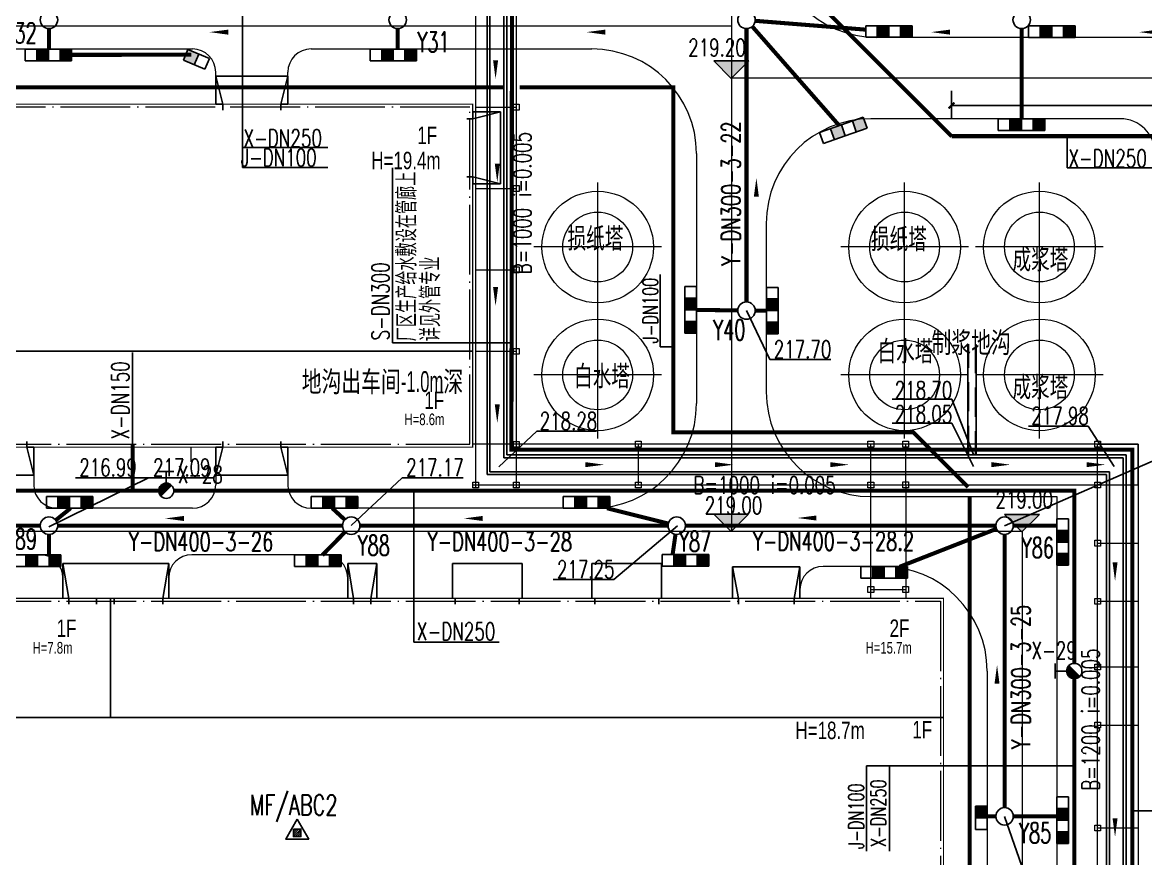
# Model space of a CAD drawing. Header units: metres. Extents: x 497246 to 997717, y 2998582 to 5998198.
# Drawn here: x 497683.5 to 497780.1, y 2999138.2 to 2999210.1 of the extents above; entities that cross this region are included whole.
import ezdxf
from ezdxf.enums import TextEntityAlignment as Align

# ---------------------------------------------------------------- set-up
doc = ezdxf.new("R2010")
doc.units = ezdxf.units.M
doc.header["$LTSCALE"] = 1000
for name, pattern in [('DASHED2', [0.375, 0.25, -0.125]), ('DOTE', [2.42, 2, -0.2, 0.02, -0.2]), ('HIDDEN', [0.375, 0.25, -0.125])]:
    doc.linetypes.add(name, pattern=pattern)
doc.layers.get('0').update_dxf_attribs({"linetype": 'CONTINUOUS'})
doc.layers.get('Defpoints').update_dxf_attribs({"linetype": 'CONTINUOUS'})
for name, color, linetype in [('DIM_ELEV', 3, 'CONTINUOUS'), ('EQUIP_消火栓', 7, 'CONTINUOUS'), ('EQUIP_灭火器', 7, 'CONTINUOUS'), ('eqzj1', 40, 'CONTINUOUS'), ('PIPE-消防', 1, 'CONTINUOUS'), ('PIPE-给水', 3, 'CONTINUOUS'), ('PIPE-雨水', 4, 'CONTINUOUS'), ('PUB_TEXT', 7, 'CONTINUOUS'), ('STAIR', 2, 'CONTINUOUS'), ('TEXT_灭火器', 7, 'CONTINUOUS'), ('TEXT_雨水', 7, 'CONTINUOUS'), ('TWT_DIM', 3, 'CONTINUOUS'), ('TWT_雨水口', 4, 'CONTINUOUS'), ('WELL_雨水', 4, 'CONTINUOUS'), ('建筑', 7, 'CONTINUOUS'), ('建筑门坡散水', 9, 'CONTINUOUS'), ('文字', 255, 'CONTINUOUS'), ('污水沟', 30, 'CONTINUOUS'), ('雨水标注', 100, 'CONTINUOUS')]:
    doc.layers.add(name, color=color, linetype=linetype)
doc.layers.add('建筑轴线', color=1, linetype='DOTE', lineweight=15, plot=False)
for name, color, linetype, lineweight in [('桁架-管廊', 6, 'CONTINUOUS', 0), ('细线', 7, 'CONTINUOUS', 18), ('设备', 253, 'CONTINUOUS', 15), ('道路', 4, 'CONTINUOUS', 15), ('道路中线', 1, 'DOTE', 13)]:
    doc.layers.add(name, color=color, linetype=linetype, lineweight=lineweight)
doc.styles.add('_HZTXT', font='txt.shx', dxfattribs={"width": 0.8, "bigfont": 'HZTXT.shx'})
doc.styles.add('_TCH_DIM', font='SIMPLEX', dxfattribs={"bigfont": 'GBCBIG'})
doc.styles.add('_TCH_DIM_T3', font='SIMPLEX', dxfattribs={"width": 0.705882, "bigfont": 'GBCBIG'})
doc.styles.add('_TWT_WELL', font='SIMPLEX', dxfattribs={"width": 0.8, "height": 3.5, "bigfont": 'HZTXT'})
doc.styles.add('CLWD', font='ARIALN.TTF')
doc.styles.add('HZTXT', font='txt', dxfattribs={"width": 0.7, "bigfont": 'HZTXT'})
doc.styles.add('TG_LINETYPE', font='SIMPLEX', dxfattribs={"width": 0.8, "height": 3, "bigfont": 'HZTXT'})
doc.styles.add('亨利项目总图布置_2022_8_8_t3--03$0$亨利项目总图布置_2022_8_8_t3--02$0$CEC', font='ARIALN.TTF')
doc.linetypes.add('TG_J', pattern='A,2,-0.3,["J",TG_LINETYPE,S=0.1,R=0,X=-0.23,Y=-0.15],0', length=2.3)
doc.linetypes.add('TG_QS', pattern='A,3,-0.6,["QS",TG_LINETYPE,S=0.1,R=0,X=-0.52,Y=-0.15],0', length=3.6)
doc.linetypes.add('TG_S', pattern='A,2,-0.6,["S",TG_LINETYPE,S=0.1,R=0,X=-0.52,Y=-0.15],0', length=2.6)
doc.linetypes.add('TG_X', pattern='A,3,-0.3,["X",TG_LINETYPE,S=0.1,R=0,X=-0.23,Y=-0.15],0', length=3.3)
doc.linetypes.add('TG_Y', pattern='A,2,-0.3,["Y",TG_LINETYPE,S=0.1,R=0,X=-0.23,Y=-0.15],0', length=2.3)
doc.dimstyles.new('_TWT_ARCH&&1', dxfattribs={"dimtxt": 1.4875, "dimasz": 0.5, "dimexe": 1.25, "dimexo": 1.5, "dimgap": 0.63125, "dimtad": 1, "dimdec": 1, "dimzin": 0, "dimdsep": 46, "dimtxsty": '_TCH_DIM_T3', "dimblk": 'ARCHTICK', "dimcen": 0.09, "dimclrt": 7, "dimazin": 2, "dimtfac": 1, "dimtdec": 1, "dimtix": 1, "dimtmove": 2, "dimatfit": 3, "dimfxl": 1, "dimtolj": 1, "dimtzin": 0, "dimarcsym": 0})

# ---------------------------------------------------------------- blocks, each defined once
blk = doc.blocks.new('A$C8b354ef7')
at = {"layer": '设备', "color": 1, "linetype": 'DOTE'}
for p, q in [((5.487, 0), (5.487, 11.015)), ((0, 5.508), (10.975, 5.508))]:
    blk.add_line(p, q, dxfattribs=at)
at = {"layer": '设备'}
blk.add_circle((5.487, 5.475), 4.8, dxfattribs=at)
at = {"layer": '设备', "linetype": 'HIDDEN'}
blk.add_circle((5.487, 5.475), 3, dxfattribs=at)
blk = doc.blocks.new('_ArchTick')
at = {"color": 0, "linetype": 'ByBlock', "const_width": 0.4}
blk.add_lwpolyline([(-0.5, -0.5), (0.5, 0.5)], dxfattribs=at)
blk = doc.blocks.new('*D479')
at = {"layer": 'Defpoints', "color": 0, "transparency": 16777216}
for p in [(497830.992, 2999202.977), (497763.375, 2999200.333), (497830.992, 2999200.333)]:
    blk.add_point(p, dxfattribs=at)
at = {"layer": 'TWT_DIM', "color": 0, "lineweight": -2, "transparency": 16777216}
for p, q in [((497763.375, 2999201.833), (497763.375, 2999204.227)), ((497830.992, 2999201.833), (497830.992, 2999204.227)), ((497763.375, 2999202.977), (497830.992, 2999202.977))]:
    blk.add_line(p, q, dxfattribs=at)
at = {"layer": 'TWT_DIM', "color": 0, "lineweight": -2, "transparency": 16777216, "xscale": 0.5, "yscale": 0.5, "zscale": 0.5, "rotation": 180}
blk.add_blockref('_ArchTick', (497763.375, 2999202.977), dxfattribs=at)
at = {"layer": 'TWT_DIM', "color": 0, "lineweight": -2, "transparency": 16777216, "xscale": 0.5, "yscale": 0.5, "zscale": 0.5}
blk.add_blockref('_ArchTick', (497830.992, 2999202.977), dxfattribs=at)
at = {"layer": 'TWT_DIM', "color": 7, "transparency": 16777216, "insert": (497797.184, 2999204.352), "char_height": 1.4875, "attachment_point": 5, "style": '_TCH_DIM_T3'}
blk.add_mtext('\\A1;67.6', dxfattribs=at)
blk = doc.blocks.new('$TwtSys$00000187')
blk.add_circle((0, 0), 0.5)
blk = doc.blocks.new('$TwtSys$00000425')
for p, q in [((-1000, -250), (-1000, 250)), ((-1000, 250), (0, 250)), ((-500, -250), (-500, 250)), ((0, 250), (1000, 250)), ((0, 250), (0, -250)), ((0, -250), (0, 250)), ((500, -250), (500, 250)), ((1000, 250), (1000, -250)), ((0, -250), (-1000, -250)), ((1000, -250), (0, -250))]:
    blk.add_line(p, q)
for points in [[(-500, 250), (0, 250), (-500, -250), (0, -250)], [(500, 250), (1000, 250), (500, -250), (1000, -250)]]:
    blk.add_solid(points)
blk = doc.blocks.new('$TwtSys$00000424')
for p, q in [((-500, 250), (500, 250)), ((-500, -250), (-500, 250)), ((0, -250), (0, 250)), ((500, 250), (500, -250)), ((500, -250), (-500, -250))]:
    blk.add_line(p, q)
blk.add_solid([(0, 250), (500, 250), (0, -250), (500, -250)])
blk = doc.blocks.new('$TwtSys$00000385')
for p, q in [((0, 331), (-130, 331)), ((0, 331), (0, 131)), ((0, 331), (130, 331)), ((92, 92), (-92, -92))]:
    blk.add_line(p, q)
for start, end in [(135, 315), (315, 135)]:
    blk.add_arc((0, 0), 131, start, end)
at = {"color": 0}
for points in [[(-34, 127), (-127, 34), (34, 127), (-127, -34)], [(-93, 93), (-93, 93), (-34, 127), (-127, 34)], [(34, 127), (-127, -34), (93, 93), (-93, -93)]]:
    blk.add_solid(points, dxfattribs=at)
blk = doc.blocks.new('$TWTSYS$00000546')
h = blk.add_hatch()
h.set_pattern_fill('ANSI31', color=256, scale=200, style=0)
h.set_pattern_definition([(45, (-38543.802, -6670.83), (-17.67767, 17.67767), [])])
h.paths.add_polyline_path([(-65, 174), (65, 174), (65, 44), (-65, 44)])
for points in [[(0, 344), (-198, 0), (198, 0)], [(-65, 174), (65, 174), (65, 44), (-65, 44)]]:
    blk.add_lwpolyline(points, close=True)

msp = doc.modelspace()

# ---------------------------------------------------------------- hatches: boundary and pattern name
at = {"layer": 'DIM_ELEV'}
for points in [[(497744.424, 2999205.301), (497742.924, 2999206.801), (497745.924, 2999206.801)], [(497744.418, 2999166.329), (497742.918, 2999167.829), (497745.918, 2999167.829)], [(497769.425, 2999166.301), (497767.925, 2999167.801), (497770.925, 2999167.801)]]:
    msp.add_hatch(color=0, dxfattribs=at).paths.add_polyline_path(points)
at = {"layer": 'PIPE-消防', "linetype": 'TG_X'}
for points in [[(497773.934, 2999169.833), (497773.934, 2999170.008), (497774.109, 2999170.008)], [(497773.934, 2999169.833), (497774.109, 2999169.833), (497774.109, 2999170.008)]]:
    msp.add_hatch(color=256, dxfattribs=at).paths.add_polyline_path(points)
at = {"layer": 'PIPE-给水', "linetype": 'TG_J'}
for points in [[(497739.434, 2999204.533), (497739.434, 2999204.708), (497739.609, 2999204.708)], [(497739.434, 2999204.533), (497739.609, 2999204.533), (497739.609, 2999204.708)], [(497739.434, 2999174.857), (497739.259, 2999174.857), (497739.259, 2999174.682)]]:
    msp.add_hatch(color=80, dxfattribs=at).paths.add_polyline_path(points)
at = {"layer": 'PIPE-给水'}
for points in [[(497760.086, 2999174.857), (497760.086, 2999175.032), (497760.158, 2999175.032)], [(497760.086, 2999174.857), (497760.209, 2999174.981), (497760.158, 2999175.032)], [(497739.434, 2999174.857), (497739.434, 2999174.682), (497739.259, 2999174.682)]]:
    msp.add_hatch(color=0, dxfattribs=at).paths.add_polyline_path(points)
at = {"layer": 'PIPE-给水', "linetype": 'TG_S'}
for points in [[(497725.513, 2999173.376), (497725.338, 2999173.376), (497725.337, 2999173.201)], [(497725.513, 2999173.376), (497725.513, 2999173.201), (497725.337, 2999173.201)], [(497778.923, 2999173.376), (497778.923, 2999173.551), (497779.098, 2999173.551)], [(497778.923, 2999173.376), (497779.098, 2999173.376), (497779.098, 2999173.551)]]:
    msp.add_hatch(color=111, dxfattribs=at).paths.add_polyline_path(points)

# ---------------------------------------------------------------- linework, layer by layer
at = {"layer": 'DIM_ELEV', "color": 0}
for p, q in [((497744.424, 2999205.301), (497742.924, 2999206.801)), ((497742.924, 2999206.801), (497745.924, 2999206.801)), ((497744.424, 2999205.301), (497745.924, 2999206.801)), ((497744.418, 2999166.329), (497742.918, 2999167.829)), ((497742.918, 2999167.829), (497745.918, 2999167.829)), ((497744.418, 2999166.329), (497745.918, 2999167.829)), ((497769.425, 2999166.301), (497767.925, 2999167.801)), ((497767.925, 2999167.801), (497770.925, 2999167.801)), ((497769.425, 2999166.301), (497770.925, 2999167.801))]:
    msp.add_line(p, q, dxfattribs=at)
at = {"layer": 'eqzj1', "color": 150}
for p, q in [((497764.784, 2999182.407), (497764.784, 2999172.922)), ((497765.485, 2999172.922), (497765.485, 2999182.407))]:
    msp.add_line(p, q, dxfattribs=at)
at = {"layer": 'eqzj1', "color": 150, "linetype": 'DASHED2', "ltscale": 0.01}
for p, q in [((497764.834, 2999172.922), (497764.834, 2999182.458)), ((497765.435, 2999182.458), (497765.435, 2999172.922))]:
    msp.add_line(p, q, dxfattribs=at)
at = {"layer": 'PIPE-消防', "color": 70, "linetype": 'ByBlock'}
for p, q in [((497702.377, 2999213.333), (497702.377, 2999197.641)), ((497773.331, 2999200.333), (497773.331, 2999197.624)), ((497715.274, 2999182.566), (497725.525, 2999182.566)), ((497739.434, 2999182.204), (497738.314, 2999182.204)), ((497717.108, 2999169.833), (497717.108, 2999156.824)), ((497756.047, 2999146.166), (497773.934, 2999146.166)), ((497778.923, 2999142.294), (497784.586, 2999142.294))]:
    msp.add_line(p, q, dxfattribs=at)
at = {"layer": 'PIPE-消防', "color": 70, "linetype": 'TG_X', "ltscale": 700}
msp.add_line((497692.934, 2999181.715), (497692.934, 2999173.864), dxfattribs=at)
at = {"layer": 'PIPE-消防', "linetype": 'TG_X', "ltscale": 0.005, "const_width": 0.35}
for points in [[(497750.375, 2999213.333), (497763.393, 2999200.314)], [(497763.375, 2999200.333), (497830.339, 2999200.333)], [(497665.834, 2999169.833), (497692.824, 2999169.833)], [(497692.824, 2999169.833), (497692.934, 2999169.833)], [(497692.934, 2999169.833), (497695.17, 2999169.833)], [(497696.478, 2999169.833), (497773.934, 2999169.833)], [(497773.934, 2999154.987), (497773.934, 2999169.833)], [(497773.934, 2999135.303), (497773.934, 2999153.679)]]:
    msp.add_lwpolyline(points, dxfattribs=at)
at = {"layer": 'PIPE-消防', "linetype": 'TG_X', "ltscale": 0.0025, "const_width": 0.35}
msp.add_lwpolyline([(497692.934, 2999169.833), (497692.934, 2999173.864)], dxfattribs=at)
at = {"layer": 'PIPE-给水', "color": 70, "linetype": 'ByBlock'}
for p, q in [((497709.717, 2999199.353), (497702.377, 2999199.353)), ((497709.717, 2999197.641), (497702.377, 2999197.641)), ((497715.274, 2999197.608), (497715.274, 2999182.566)), ((497780.67, 2999197.624), (497773.331, 2999197.624)), ((497738.314, 2999188.443), (497738.314, 2999182.204)), ((497724.447, 2999156.824), (497717.108, 2999156.824)), ((497756.047, 2999146.166), (497756.047, 2999138.827)), ((497758.046, 2999146.166), (497758.046, 2999138.827))]:
    msp.add_line(p, q, dxfattribs=at)
at = {"layer": 'PIPE-给水', "color": 111, "linetype": 'TG_S', "ltscale": 0.004, "const_width": 0.35}
for points in [[(497725.513, 2999173.376), (497725.568, 2999215.831)], [(497761.567, 2999173.376), (497725.513, 2999173.376)], [(497778.923, 2999173.376), (497761.567, 2999173.376)], [(497778.923, 2999116.62), (497778.923, 2999173.376)]]:
    msp.add_lwpolyline(points, dxfattribs=at)
at = {"layer": 'PIPE-给水', "color": 80, "linetype": 'TG_J', "ltscale": 0.004, "const_width": 0.35}
for points in [[(497614.684, 2999204.533), (497724.879, 2999204.533)], [(497726.229, 2999204.533), (497739.434, 2999204.533)], [(497739.434, 2999174.857), (497739.434, 2999204.533)], [(497764.934, 2999116.62), (497764.934, 2999169.333)]]:
    msp.add_lwpolyline(points, dxfattribs=at)
at = {"layer": 'PIPE-给水', "color": 0, "ltscale": 0.05, "const_width": 0.35}
for points in [[(497739.434, 2999174.857), (497760.086, 2999174.857)], [(497760.086, 2999174.857), (497761.567, 2999173.376)], [(497761.567, 2999173.376), (497764.791, 2999170.152)]]:
    msp.add_lwpolyline(points, dxfattribs=at)
at = {"layer": 'PIPE-雨水', "color": 0, "ltscale": 0.005, "const_width": 0.35}
for points in [[(497685.734, 2999209.583), (497685.734, 2999207.767)], [(497715.734, 2999209.583), (497715.734, 2999207.798)], [(497755.988, 2999209.496), (497746.48, 2999210.254)], [(497687.595, 2999168.333), (497686.318, 2999167.303)], [(497710.108, 2999168.333), (497711.183, 2999167.341)], [(497733.736, 2999168.333), (497739.007, 2999167.015)], [(497711.21, 2999166.297), (497709.255, 2999164.298)], [(497685.734, 2999166.083), (497685.734, 2999164.267)], [(497739.629, 2999166.09), (497739.373, 2999164.298)]]:
    msp.add_lwpolyline(points, dxfattribs=at)
at = {"layer": 'PIPE-雨水', "color": 0, "linetype": 'TG_Y', "ltscale": 0.005, "const_width": 0.35}
for points in [[(497745.734, 2999209.583), (497745.734, 2999186.083)], [(497741.427, 2999185.394), (497744.984, 2999185.343)], [(497746.484, 2999185.333), (497747.434, 2999185.333)], [(497656.484, 2999166.833), (497684.984, 2999166.833)], [(497686.484, 2999166.833), (497710.984, 2999166.833)], [(497712.484, 2999166.833), (497738.984, 2999166.833)], [(497740.484, 2999166.833), (497767.184, 2999166.833)], [(497768.684, 2999166.833), (497772.434, 2999166.833)], [(497767.934, 2999142.583), (497767.934, 2999166.083)], [(497766.434, 2999141.833), (497767.184, 2999141.833)], [(497768.684, 2999141.833), (497772.434, 2999141.833)]]:
    msp.add_lwpolyline(points, dxfattribs=at)
at = {"layer": 'PIPE-雨水', "color": 0, "linetype": 'TG_Y', "ltscale": 0.003, "const_width": 0.35}
for points in [[(497753.713, 2999201.24), (497746.229, 2999209.769)], [(497769.409, 2999209.583), (497769.409, 2999201.832)]]:
    msp.add_lwpolyline(points, dxfattribs=at)
at = {"layer": 'PIPE-雨水', "color": 70, "linetype": 'ByBlock'}
for points in [[(497704.017, 2999209.277, 0, 0, 0), (497699.534, 2999209.283, 0, 0.432, 0), (497701.154, 2999209.281, 0, 0, 0)], [(497736.456, 2999209.277, 0, 0, 0), (497731.973, 2999209.283, 0, 0.432, 0), (497733.593, 2999209.281, 0, 0, 0)], [(497766.1, 2999209.277, 0, 0, 0), (497761.617, 2999209.283, 0, 0.432, 0), (497763.237, 2999209.281, 0, 0, 0)], [(497784.001, 2999209.277, 0, 0, 0), (497779.518, 2999209.283, 0, 0.432, 0), (497781.138, 2999209.281, 0, 0, 0)], [(497746.58, 2999192.262, 0, 0, 0), (497746.587, 2999196.745, 0, 0.432, 0), (497746.584, 2999195.125, 0, 0, 0)], [(497700.201, 2999167.448, 0, 0, 0), (497695.719, 2999167.455, 0, 0.432, 0), (497697.339, 2999167.452, 0, 0, 0)], [(497725.9, 2999167.448, 0, 0, 0), (497721.418, 2999167.455, 0, 0.432, 0), (497723.038, 2999167.452, 0, 0, 0)], [(497754.603, 2999167.487, 0, 0, 0), (497750.12, 2999167.493, 0, 0.432, 0), (497751.74, 2999167.491, 0, 0, 0)], [(497767.281, 2999150.37, 0, 0, 0), (497767.288, 2999154.852, 0, 0.432, 0), (497767.285, 2999153.232, 0, 0, 0)]]:
    msp.add_lwpolyline(points, format="xyseb", dxfattribs=at)
at = {"layer": 'PIPE-雨水', "color": 0, "linetype": 'TG_Y', "ltscale": 0.0025, "const_width": 0.35}
for points in [[(497697.975, 2999207.34), (497687.687, 2999207.326)], [(497767.236, 2999166.559), (497758.906, 2999163.298)]]:
    msp.add_lwpolyline(points, dxfattribs=at)
at = {"layer": 'STAIR'}
msp.add_line((497713.935, 2999163.583), (497711.435, 2999163.583), dxfattribs=at)
at = {"layer": '建筑', "linetype": 'Continuous'}
msp.add_line((497570.184, 2999181.833), (497722.184, 2999181.833), dxfattribs=at)
at = {"layer": '建筑'}
msp.add_line((497691.034, 2999150.333), (497691.034, 2999160.583), dxfattribs=at)
at = {"layer": '建筑', "linetype": 'Continuous', "const_width": 0.1}
for points in [[(497570.184, 2999173.583), (497722.184, 2999173.583), (497722.184, 2999203.083), (497570.184, 2999203.083)], [(497570.184, 2999127.083), (497582.184, 2999127.083), (497582.184, 2999124.233), (497612.384, 2999124.233), (497612.384, 2999127.083), (497690.184, 2999127.083), (497690.184, 2999124.233), (497702.684, 2999124.233), (497702.684, 2999127.083), (497762.684, 2999127.083), (497762.684, 2999160.583), (497570.184, 2999160.583)]]:
    msp.add_lwpolyline(points, close=True, dxfattribs=at)
at = {"layer": '建筑', "flags": 128}
msp.add_lwpolyline([(497762.684, 2999150.333), (497570.184, 2999150.332)], dxfattribs=at)
at = {"layer": '建筑轴线', "ltscale": 0.003}
for points in [[(497570.434, 2999173.833), (497721.934, 2999173.833), (497721.934, 2999202.833), (497570.434, 2999202.833)], [(497570.434, 2999160.333), (497762.434, 2999160.333), (497762.434, 2999127.333), (497570.434, 2999127.333)]]:
    msp.add_lwpolyline(points, close=True, dxfattribs=at)
at = {"layer": '建筑门坡散水', "linetype": 'Continuous'}
for p, q in [((497706.284, 2999205.483), (497700.084, 2999205.483)), ((497700.084, 2999205.483), (497700.084, 2999203.083)), ((497700.684, 2999203.083), (497700.084, 2999205.483)), ((497706.284, 2999205.483), (497705.684, 2999203.083)), ((497706.284, 2999203.083), (497706.284, 2999205.483)), ((497700.084, 2999203.083), (497700.684, 2999203.083)), ((497700.684, 2999203.083), (497700.684, 2999202.583)), ((497705.684, 2999203.083), (497706.284, 2999203.083)), ((497705.684, 2999203.083), (497705.684, 2999202.583)), ((497724.584, 2999202.433), (497722.184, 2999202.433)), ((497722.184, 2999202.433), (497722.184, 2999201.833)), ((497722.184, 2999201.833), (497724.584, 2999202.433)), ((497724.584, 2999201.833), (497724.584, 2999202.433)), ((497722.184, 2999201.833), (497721.684, 2999201.833)), ((497724.584, 2999196.833), (497724.584, 2999201.833)), ((497722.184, 2999196.833), (497721.684, 2999196.833)), ((497724.584, 2999196.233), (497722.184, 2999196.833)), ((497722.184, 2999196.833), (497722.184, 2999196.233)), ((497722.184, 2999196.233), (497724.584, 2999196.233)), ((497724.584, 2999196.233), (497724.584, 2999196.833)), ((497683.834, 2999173.583), (497683.834, 2999174.083)), ((497700.684, 2999173.583), (497700.684, 2999174.083)), ((497705.684, 2999173.583), (497705.684, 2999174.083)), ((497684.434, 2999173.583), (497683.834, 2999173.583)), ((497683.834, 2999173.583), (497684.434, 2999171.183)), ((497684.434, 2999171.183), (497684.434, 2999173.583)), ((497700.084, 2999171.183), (497700.684, 2999173.583)), ((497700.684, 2999173.583), (497700.084, 2999173.583)), ((497700.084, 2999173.583), (497700.084, 2999171.183)), ((497706.284, 2999173.583), (497705.684, 2999173.583)), ((497705.684, 2999173.583), (497706.284, 2999171.183)), ((497706.284, 2999171.183), (497706.284, 2999173.583)), ((497679.334, 2999171.183), (497683.834, 2999171.183)), ((497683.834, 2999171.183), (497684.434, 2999171.183)), ((497700.084, 2999171.183), (497700.684, 2999171.183)), ((497700.684, 2999171.183), (497705.684, 2999171.183)), ((497705.684, 2999171.183), (497706.284, 2999171.183)), ((497696.034, 2999163.583), (497686.934, 2999163.583)), ((497686.934, 2999163.583), (497686.934, 2999160.583)), ((497687.434, 2999160.583), (497686.934, 2999163.583)), ((497695.534, 2999160.583), (497696.034, 2999163.583)), ((497696.034, 2999163.583), (497696.034, 2999160.583)), ((497713.935, 2999163.583), (497711.435, 2999163.583)), ((497711.435, 2999163.583), (497711.435, 2999160.583)), ((497711.935, 2999160.583), (497711.435, 2999163.583)), ((497713.435, 2999160.583), (497713.935, 2999163.583)), ((497713.935, 2999163.583), (497713.935, 2999160.583)), ((497726.434, 2999163.583), (497720.434, 2999163.583)), ((497720.434, 2999163.583), (497720.434, 2999160.583)), ((497726.434, 2999163.583), (497726.434, 2999160.583)), ((497738.434, 2999163.583), (497732.434, 2999163.583)), ((497732.434, 2999163.583), (497732.434, 2999160.583)), ((497738.434, 2999163.583), (497738.434, 2999160.583)), ((497750.334, 2999163.283), (497744.534, 2999163.283)), ((497744.534, 2999163.283), (497744.534, 2999160.583)), ((497745.034, 2999160.583), (497744.534, 2999163.283)), ((497749.834, 2999160.583), (497750.334, 2999163.283)), ((497750.334, 2999163.283), (497750.334, 2999160.583)), ((497687.434, 2999160.583), (497687.434, 2999160.083)), ((497689.834, 2999160.583), (497689.834, 2999160.083)), ((497691.334, 2999160.583), (497691.334, 2999160.083)), ((497695.534, 2999160.583), (497695.534, 2999160.083)), ((497711.935, 2999160.583), (497711.935, 2999160.083)), ((497713.435, 2999160.583), (497713.435, 2999160.083)), ((497720.684, 2999160.583), (497720.684, 2999160.083)), ((497726.184, 2999160.583), (497726.184, 2999160.083)), ((497732.684, 2999160.583), (497732.684, 2999160.083)), ((497738.184, 2999160.583), (497738.184, 2999160.083)), ((497745.034, 2999160.583), (497745.034, 2999160.083)), ((497749.834, 2999160.583), (497749.834, 2999160.083))]:
    msp.add_line(p, q, dxfattribs=at)
at = {"layer": '桁架-管廊', "linetype": 'ByBlock', "ltscale": 0.2}
for p, q in [((497736.434, 2999170.338), (497736.434, 2999173.838)), ((497756.434, 2999170.338), (497756.434, 2999173.838)), ((497759.434, 2999170.339), (497759.434, 2999173.839)), ((497756.434, 2999161.338), (497759.434, 2999161.339))]:
    msp.add_line(p, q, dxfattribs=at)
for points in [[(497722.434, 2999215.583), (497722.434, 2999170.083)], [(497725.934, 2999215.583), (497725.934, 2999170.083)], [(497722.434, 2999202.833), (497725.934, 2999202.833)], [(497722.434, 2999195.833), (497725.934, 2999195.833)], [(497722.434, 2999188.833), (497725.934, 2999188.833)], [(497722.434, 2999181.833), (497725.934, 2999181.833)], [(497722.184, 2999170.333), (497779.434, 2999170.333), (497779.434, 2999173.833), (497722.213, 2999173.833)], [(497775.934, 2999113.843), (497775.934, 2999173.838), (497779.434, 2999173.838), (497779.434, 2999113.843)], [(497756.434, 2999160.583), (497756.434, 2999170.333)], [(497759.434, 2999170.333), (497759.434, 2999160.583)], [(497775.934, 2999165.333), (497779.434, 2999165.333)], [(497775.934, 2999165.333), (497779.434, 2999165.333)], [(497775.934, 2999160.333), (497779.434, 2999160.333)], [(497775.934, 2999160.333), (497779.434, 2999160.333)], [(497775.934, 2999154.683), (497779.434, 2999154.683)], [(497775.934, 2999154.683), (497779.434, 2999154.683)], [(497775.934, 2999149.683), (497779.434, 2999149.683)], [(497775.934, 2999149.683), (497779.434, 2999149.683)], [(497775.934, 2999140.833), (497779.434, 2999140.833)], [(497775.934, 2999140.833), (497779.434, 2999140.833)]]:
    msp.add_lwpolyline(points, dxfattribs=at)
for points in [[(497725.684, 2999203.083), (497726.184, 2999203.083), (497726.184, 2999202.583), (497725.684, 2999202.583)], [(497725.684, 2999196.083), (497726.184, 2999196.083), (497726.184, 2999195.583), (497725.684, 2999195.583)], [(497725.684, 2999189.083), (497726.184, 2999189.083), (497726.184, 2999188.583), (497725.684, 2999188.583)], [(497725.684, 2999182.083), (497726.184, 2999182.083), (497726.184, 2999181.583), (497725.684, 2999181.583)], [(497725.684, 2999174.083), (497726.184, 2999174.083), (497726.184, 2999173.583), (497725.684, 2999173.583)], [(497725.684, 2999174.083), (497726.184, 2999174.083), (497726.184, 2999173.583), (497725.684, 2999173.583)], [(497736.184, 2999174.088), (497736.684, 2999174.088), (497736.684, 2999173.588), (497736.184, 2999173.588)], [(497756.184, 2999174.088), (497756.684, 2999174.088), (497756.684, 2999173.588), (497756.184, 2999173.588)], [(497759.184, 2999174.089), (497759.684, 2999174.089), (497759.684, 2999173.589), (497759.184, 2999173.589)], [(497775.684, 2999174.088), (497776.184, 2999174.088), (497776.184, 2999173.588), (497775.684, 2999173.588)], [(497722.184, 2999170.583), (497722.684, 2999170.583), (497722.684, 2999170.083), (497722.184, 2999170.083)], [(497722.184, 2999170.583), (497722.684, 2999170.583), (497722.684, 2999170.083), (497722.184, 2999170.083)], [(497725.684, 2999170.583), (497726.184, 2999170.583), (497726.184, 2999170.083), (497725.684, 2999170.083)], [(497725.684, 2999170.583), (497726.184, 2999170.583), (497726.184, 2999170.083), (497725.684, 2999170.083)], [(497736.184, 2999170.588), (497736.684, 2999170.588), (497736.684, 2999170.088), (497736.184, 2999170.088)], [(497756.184, 2999170.588), (497756.684, 2999170.588), (497756.684, 2999170.088), (497756.184, 2999170.088)], [(497759.184, 2999170.589), (497759.684, 2999170.589), (497759.684, 2999170.089), (497759.184, 2999170.089)], [(497775.684, 2999170.588), (497776.184, 2999170.588), (497776.184, 2999170.088), (497775.684, 2999170.088)], [(497775.684, 2999165.583), (497776.184, 2999165.583), (497776.184, 2999165.083), (497775.684, 2999165.083)], [(497756.184, 2999161.588), (497756.684, 2999161.588), (497756.684, 2999161.088), (497756.184, 2999161.088)], [(497759.184, 2999161.589), (497759.684, 2999161.589), (497759.684, 2999161.089), (497759.184, 2999161.089)], [(497775.684, 2999160.583), (497776.184, 2999160.583), (497776.184, 2999160.083), (497775.684, 2999160.083)], [(497775.684, 2999154.933), (497776.184, 2999154.933), (497776.184, 2999154.433), (497775.684, 2999154.433)], [(497775.684, 2999149.933), (497776.184, 2999149.933), (497776.184, 2999149.433), (497775.684, 2999149.433)], [(497775.684, 2999141.083), (497776.184, 2999141.083), (497776.184, 2999140.583), (497775.684, 2999140.583)]]:
    msp.add_lwpolyline(points, close=True, dxfattribs=at)
at = {"layer": '污水沟', "color": 30}
for p, q in [((497723.415, 2999171.222), (497723.415, 2999215.831)), ((497723.665, 2999171.472), (497723.665, 2999215.831)), ((497724.865, 2999172.672), (497724.865, 2999215.831)), ((497725.115, 2999172.922), (497725.115, 2999215.831)), ((497724.865, 2999172.672), (497765.133, 2999172.672)), ((497725.115, 2999172.922), (497764.972, 2999172.922)), ((497764.972, 2999172.922), (497778.398, 2999172.922)), ((497765.133, 2999172.672), (497778.148, 2999172.672)), ((497778.148, 2999115.833), (497778.148, 2999172.672)), ((497778.398, 2999116.083), (497778.398, 2999172.922)), ((497723.415, 2999171.222), (497776.698, 2999171.222)), ((497723.665, 2999171.472), (497776.948, 2999171.472)), ((497776.698, 2999114.383), (497776.698, 2999171.222)), ((497776.948, 2999114.633), (497776.948, 2999171.472))]:
    msp.add_line(p, q, dxfattribs=at)
at = {"layer": '污水沟', "color": 70}
for p, q in [((497758.258, 2999177.707), (497763.384, 2999177.707)), ((497763.384, 2999177.707), (497765.26, 2999172.953)), ((497758.258, 2999175.638), (497763.384, 2999175.638)), ((497763.384, 2999175.638), (497765.26, 2999171.936)), ((497770.005, 2999175.394), (497775.131, 2999175.394)), ((497775.131, 2999175.394), (497777.361, 2999171.924)), ((497727.709, 2999174.949), (497724.426, 2999171.891)), ((497732.835, 2999174.949), (497727.709, 2999174.949))]:
    msp.add_line(p, q, dxfattribs=at)
at = {"layer": '污水沟', "color": 30}
for points in [[(497724.157, 2999209.724, 0, 0, 0), (497724.151, 2999205.242, 0, 0.432, 0), (497724.153, 2999206.862, 0, 0, 0)], [(497724.303, 2999200.835, 0, 0, 0), (497724.297, 2999196.353, 0, 0.432, 0), (497724.299, 2999197.973, 0, 0, 0)], [(497724.157, 2999190.214, 0, 0, 0), (497724.151, 2999185.731, 0, 0.432, 0), (497724.153, 2999187.351, 0, 0, 0)], [(497724.303, 2999180.137, 0, 0, 0), (497724.297, 2999175.654, 0, 0.432, 0), (497724.299, 2999177.274, 0, 0, 0)], [(497729.011, 2999172.084, 0, 0, 0), (497733.494, 2999172.077, 0, 0.432, 0), (497731.874, 2999172.08, 0, 0, 0)], [(497740.16, 2999172.084, 0, 0, 0), (497744.643, 2999172.077, 0, 0.432, 0), (497743.023, 2999172.08, 0, 0, 0)], [(497750.074, 2999172.084, 0, 0, 0), (497754.556, 2999172.077, 0, 0.432, 0), (497752.936, 2999172.08, 0, 0, 0)], [(497763.939, 2999172.085, 0, 0, 0), (497768.422, 2999172.079, 0, 0.432, 0), (497766.802, 2999172.081, 0, 0, 0)], [(497772.122, 2999172.084, 0, 0, 0), (497776.604, 2999172.077, 0, 0.432, 0), (497774.984, 2999172.08, 0, 0, 0)], [(497777.444, 2999166.552, 0, 0, 0), (497777.437, 2999162.07, 0, 0.432, 0), (497777.439, 2999163.69, 0, 0, 0)], [(497777.444, 2999144.537, 0, 0, 0), (497777.437, 2999140.055, 0, 0.432, 0), (497777.439, 2999141.675, 0, 0, 0)]]:
    msp.add_lwpolyline(points, format="xyseb", dxfattribs=at)
at = {"layer": '道路', "linetype": 'ByBlock', "lineweight": 0, "ltscale": 0.2}
for p, q in [((497954.434, 2999208.833), (497756.934, 2999208.833)), ((497597.284, 2999207.833), (497698.084, 2999207.833)), ((497708.284, 2999207.833), (497732.434, 2999207.833)), ((497700.084, 2999203.083), (497700.084, 2999205.833)), ((497706.284, 2999203.083), (497706.284, 2999205.833)), ((497777.884, 2999201.833), (497756.434, 2999201.833)), ((497741.434, 2999198.833), (497741.434, 2999177.333)), ((497747.434, 2999192.833), (497747.434, 2999178.333)), ((497684.434, 2999173.583), (497684.434, 2999170.333)), ((497697.939, 2999173.583), (497697.939, 2999172.333)), ((497700.084, 2999173.583), (497700.084, 2999170.333)), ((497706.284, 2999173.583), (497706.284, 2999170.333)), ((497756.434, 2999169.333), (497772.434, 2999169.333)), ((497756.434, 2999169.333), (497772.434, 2999169.333)), ((497772.434, 2999169.333), (497772.434, 2999133.333)), ((497698.084, 2999168.333), (497686.434, 2999168.333)), ((497732.434, 2999168.333), (497708.284, 2999168.333)), ((497684.934, 2999164.333), (497666.884, 2999164.333)), ((497709.435, 2999164.333), (497698.034, 2999164.333)), ((497757.434, 2999163.333), (497752.334, 2999163.333)), ((497686.934, 2999160.583), (497686.934, 2999162.333)), ((497696.034, 2999160.583), (497696.034, 2999162.333)), ((497711.435, 2999160.583), (497711.435, 2999162.333)), ((497750.334, 2999160.583), (497750.334, 2999161.333)), ((497766.434, 2999154.333), (497766.434, 2999132.333))]:
    msp.add_line(p, q, dxfattribs=at)
for centre, radius, start, end in [((497756.934, 2999217.833), 9, 180, 270), ((497698.084, 2999205.833), 2, 0, 90), ((497708.284, 2999205.833), 2, 90, 180), ((497732.434, 2999198.833), 9, 0, 90), ((497756.434, 2999192.833), 9, 90, 180), ((497777.884, 2999198.833), 3, 0, 90), ((497756.434, 2999178.333), 9, 180, 270), ((497732.434, 2999177.333), 9, 270, 0), ((497686.434, 2999170.333), 2, 180, 270), ((497698.084, 2999170.333), 2, 270, 0), ((497708.284, 2999170.333), 2, 180, 270), ((497684.934, 2999162.333), 2, 0, 90), ((497698.034, 2999162.333), 2, 90, 180), ((497709.435, 2999162.333), 2, 0, 90), ((497752.334, 2999161.333), 2, 90, 180), ((497757.434, 2999154.333), 9, 0, 90)]:
    msp.add_arc(centre, radius, start, end, dxfattribs=at)
at = {"layer": '道路中线', "ltscale": 5}
for p, q in [((497744.434, 2999248.833), (497744.434, 2999166.833)), ((497564.574, 2999209.833), (497744.434, 2999209.833)), ((497963.434, 2999205.333), (497744.434, 2999205.333)), ((497769.434, 2999166.333), (497565.751, 2999166.333)), ((497769.434, 2999166.333), (497769.434, 2999121.333))]:
    msp.add_line(p, q, dxfattribs=at)
at = {"layer": '道路中线', "ltscale": 0.005}
for p, q in [((497744.434, 2999248.333), (497744.434, 2999166.333)), ((497564.574, 2999209.833), (497744.434, 2999209.833)), ((497964.799, 2999205.333), (497744.434, 2999205.333)), ((497769.434, 2999166.333), (497565.751, 2999166.333)), ((497769.434, 2999166.333), (497769.434, 2999121.333))]:
    msp.add_line(p, q, dxfattribs=at)
at = {"layer": '雨水标注', "color": 70}
for p, q in [((497747.754, 2999181.119), (497745.734, 2999185.333)), ((497752.978, 2999181.119), (497747.754, 2999181.119)), ((497787.172, 2999175.218), (497767.934, 2999166.833)), ((497694.29, 2999170.95), (497685.734, 2999166.722)), ((497694.29, 2999170.95), (497688.019, 2999170.95)), ((497699.857, 2999170.95), (497694.29, 2999170.95)), ((497716.129, 2999170.959), (497711.734, 2999166.835)), ((497721.354, 2999170.959), (497716.129, 2999170.959)), ((497734.325, 2999162.192), (497739.79, 2999166.811)), ((497734.325, 2999162.192), (497729.101, 2999162.192)), ((497769.819, 2999136.399), (497767.934, 2999141.833))]:
    msp.add_line(p, q, dxfattribs=at)

# ---------------------------------------------------------------- block references
at = {"layer": 'EQUIP_消火栓', "xscale": 0.005, "yscale": 0.005, "zscale": 0.005}
msp.add_blockref('$TwtSys$00000385', (497695.824, 2999169.833), dxfattribs=at)
at = {"layer": 'EQUIP_消火栓', "xscale": 0.005, "yscale": 0.005, "zscale": 0.005, "rotation": 90}
msp.add_blockref('$TwtSys$00000385', (497773.934, 2999154.333), dxfattribs=at)
at = {"layer": 'EQUIP_灭火器', "color": 3, "xscale": 0.005, "yscale": 0.005, "zscale": 0.005}
msp.add_blockref('$TWTSYS$00000546', (497707.089, 2999139.871), dxfattribs=at)
at = {"layer": 'TWT_雨水口', "xscale": 0.002, "yscale": 0.002, "zscale": 0.002}
for p in [(497757.988, 2999209.337), (497772.003, 2999209.333), (497685.687, 2999207.323), (497715.354, 2999207.323), (497769.395, 2999201.333), (497687.51, 2999168.835), (497710.292, 2999168.835), (497731.969, 2999168.835), (497740.486, 2999163.848), (497684.749, 2999163.823), (497708.865, 2999163.823), (497757.571, 2999162.823)]:
    msp.add_blockref('$TwtSys$00000425', p, dxfattribs=at)
at = {"layer": 'TWT_雨水口', "xscale": 0.002, "zscale": 0.002}
for name, p, yscale, rotation in [('$TwtSys$00000424', (497698.423, 2999206.936), -0.002, 157.3356894209359), ('$TwtSys$00000425', (497754.067, 2999200.835), 0.002, 19.559421260361), ('$TwtSys$00000425', (497740.927, 2999185.401), 0.002, 270), ('$TwtSys$00000425', (497747.951, 2999185.33), 0.002, 270), ('$TwtSys$00000425', (497772.941, 2999165.427), 0.002, 270), ('$TwtSys$00000425', (497772.941, 2999141.501), 0.002, 270), ('$TwtSys$00000424', (497765.931, 2999141.712), 0.002, 90)]:
    msp.add_blockref(name, p, dxfattribs=dict(at, yscale=yscale, rotation=rotation))
at = {"layer": 'WELL_雨水', "xscale": 1.5, "yscale": 1.5, "zscale": 1.5}
for p in [(497685.734, 2999210.333), (497715.734, 2999210.333), (497745.734, 2999210.333), (497769.409, 2999210.333), (497745.734, 2999185.333), (497685.734, 2999166.833), (497711.734, 2999166.833), (497739.734, 2999166.833), (497767.934, 2999166.833), (497767.934, 2999141.833)]:
    msp.add_blockref('$TwtSys$00000187', p, dxfattribs=at)
at = {"layer": '细线', "linetype": 'Continuous'}
for p in [(497727.447, 2999185.325), (497753.847, 2999185.325), (497765.447, 2999185.325), (497727.447, 2999174.325), (497753.847, 2999174.325), (497765.447, 2999174.325)]:
    msp.add_blockref('A$C8b354ef7', p, dxfattribs=at)

# ---------------------------------------------------------------- texts
at = {"style": '_HZTXT', "width": 0.8}
for s, p in [('损纸塔', (497732.744, 2999191.489)), ('损纸塔', (497758.844, 2999191.438)), ('成浆塔', (497771.015, 2999189.689)), ('白水塔', (497759.404, 2999181.784)), ('白水塔', (497733.304, 2999179.641)), ('成浆塔', (497771.015, 2999178.689))]:
    msp.add_text(s, height=2, rotation=0, dxfattribs=at).set_placement(p, align=Align.MIDDLE_CENTER)
at = {"layer": 'PIPE-消防', "linetype": 'TG_X', "ltscale": 700, "style": 'HZTXT', "width": 0.7}
for p in [(497705.847, 2999200.16), (497776.8, 2999198.431), (497720.767, 2999157.737)]:
    msp.add_text('X-DN250', height=1.508, dxfattribs=at).set_placement(p, align=Align.MIDDLE)
for s, height, p in [('X-DN150', 1.5, (497691.872, 2999177.611)), ('X-DN250', 1.3, (497757.072, 2999142.099))]:
    msp.add_text(s, height=height, rotation=90, dxfattribs=at).set_placement(p, align=Align.MIDDLE)
at = {"layer": 'PIPE-消防', "color": 140, "linetype": 'TG_X', "ltscale": 700, "style": 'HZTXT', "width": 0.7}
for s, p in [('X-28', (497698.754, 2999171.232)), ('X-29', (497772.205, 2999156.1))]:
    msp.add_text(s, height=1.5, dxfattribs=at).set_placement(p, align=Align.MIDDLE)
at = {"layer": 'PIPE-给水', "color": 3, "linetype": 'TG_J', "ltscale": 800, "style": 'HZTXT', "width": 0.7}
msp.add_text('J-DN100', height=1.5, dxfattribs=at).set_placement((497705.498, 2999198.493), align=Align.MIDDLE)
at = {"layer": 'PIPE-给水', "color": 91, "linetype": 'TG_QS', "ltscale": 800, "style": 'HZTXT', "width": 0.7}
msp.add_text('S-DN300', height=1.5, rotation=90, dxfattribs=at).set_placement((497714.25, 2999186.123), align=Align.MIDDLE)
at = {"layer": 'PIPE-给水', "color": 3, "linetype": 'TG_J', "ltscale": 800, "style": 'HZTXT', "width": 0.7}
for p in [(497737.462, 2999185.325), (497755.164, 2999141.838)]:
    msp.add_text('J-DN100', height=1.3, rotation=90, dxfattribs=at).set_placement(p, align=Align.MIDDLE)
at = {"layer": 'PIPE-雨水', "color": 70, "style": 'HZTXT', "width": 0.7}
for s, p in [('Y-DN300-3-22', (497744.396, 2999195.395, 20.881)), ('Y-DN300-3-25', (497769.331, 2999153.823, 20.881))]:
    msp.add_text(s, height=1.6, rotation=90, dxfattribs=at).set_placement(p, align=Align.MIDDLE)
for s, p in [('Y-DN400-3-28.2', (497753.214, 2999165.503, 20.881)), ('Y-DN400-3-26', (497698.813, 2999165.464, 20.881)), ('Y-DN400-3-28', (497724.512, 2999165.464, 20.881))]:
    msp.add_text(s, height=1.6, dxfattribs=at).set_placement(p, align=Align.MIDDLE)
at = {"layer": 'PUB_TEXT', "color": 0, "style": '_TCH_DIM', "width": 0.705882}
for s, p in [('219.20', (497740.723, 2999207.214)), ('219.00', (497742.143, 2999167.828)), ('219.00', (497767.15, 2999168.326))]:
    msp.add_text(s, height=1.4875, dxfattribs=at).set_placement(p)
at = {"layer": 'PUB_TEXT', "style": '_TCH_DIM'}
for s, height, p in [('厂区生产给水敷设在管廊上', 1.68794, (497717.355, 2999182.694)), ('详见外管专业', 1.6879, (497719.394, 2999182.694))]:
    msp.add_text(s, height=height, rotation=90, dxfattribs=at).set_placement(p)
at = {"layer": 'PUB_TEXT', "color": 1, "style": 'CLWD', "width": 0.7}
for s, p in [('制浆地沟', (497761.651, 2999181.692)), ('地沟出车间-1.0m深', (497707.476, 2999178.334))]:
    msp.add_text(s, height=1.785, dxfattribs=at).set_placement(p)
at = {"layer": 'TEXT_灭火器', "color": 3, "style": 'HZTXT', "width": 0.7}
msp.add_text('MF/ABC2', height=1.75, dxfattribs=at).set_placement((497703.005, 2999141.933))
at = {"layer": 'TEXT_雨水', "style": '_TWT_WELL', "width": 0.64}
for s, p in [('Y32', (497681.896, 2999208.318)), ('Y31', (497717.414, 2999207.565)), ('Y40', (497742.853, 2999182.8)), ('Y89', (497681.923, 2999164.818)), ('Y87', (497739.917, 2999164.6)), ('Y88', (497712.277, 2999164.269)), ('Y86', (497769.401, 2999164.065)), ('Y85', (497769.17, 2999139.537))]:
    msp.add_text(s, height=1.75, dxfattribs=at).set_placement(p)
at = {"layer": '文字', "color": 7, "style": '亨利项目总图布置_2022_8_8_t3--03$0$亨利项目总图布置_2022_8_8_t3--02$0$CEC', "width": 0.85}
for s, height, p in [('1F', 1.5, (497717.413, 2999199.654)), ('H=19.4m', 1.5, (497713.457, 2999197.491)), ('1F', 1.5, (497718.021, 2999176.87)), ('H=8.6m', 1, (497716.318, 2999175.478)), ('1F', 1.5, (497686.39, 2999157.259)), ('2F', 1.5, (497758.044, 2999157.264)), ('H=7.8m', 1, (497684.325, 2999155.83)), ('H=15.7m', 1, (497755.979, 2999155.835)), ('H=18.7m', 1.5, (497749.944, 2999148.474)), ('1F', 1.5, (497759.992, 2999148.535))]:
    msp.add_text(s, height=height, dxfattribs=at).set_placement(p)
at = {"layer": '污水沟', "color": 30, "style": 'HZTXT', "width": 0.7}
for s, p in [('B=1000 i=0.005', (497726.432, 2999194.574, 10.023)), ('B=1200 i=0.005', (497775.308, 2999150.149, 16.705))]:
    msp.add_text(s, height=1.5, rotation=90, dxfattribs=at).set_placement(p, align=Align.MIDDLE)
at = {"layer": '污水沟', "color": 2, "style": 'HZTXT', "width": 0.7}
for s, p in [('218.70', (497760.963, 2999178.497, 20.881)), ('218.05', (497760.963, 2999176.428, 20.881)), ('217.98', (497772.711, 2999176.279, 20.881)), ('218.28', (497730.42, 2999175.834, 20.881))]:
    msp.add_text(s, height=1.5, dxfattribs=at).set_placement(p, align=Align.MIDDLE)
at = {"layer": '污水沟', "color": 30, "style": 'HZTXT', "width": 0.7}
msp.add_text('B=1000 i=0.005', height=1.5, dxfattribs=at).set_placement((497747.29, 2999170.361, 10.023), align=Align.MIDDLE)
at = {"layer": '雨水标注', "color": 70, "style": 'HZTXT', "width": 0.7}
for s, p in [('217.70', (497750.559, 2999182.004, 20.881)), ('216.99', (497690.818, 2999171.835, 20.881)), ('217.09', (497697.16, 2999171.835, 20.881)), ('217.17', (497718.935, 2999171.844, 20.881)), ('217.25', (497731.906, 2999163.077, 20.881))]:
    msp.add_text(s, height=1.5, dxfattribs=at).set_placement(p, align=Align.MIDDLE)

# ---------------------------------------------------------------- dimensions: what is measured, and where the dimension line sits
at = {"layer": 'TWT_DIM', "color": 3}
dim = msp.add_aligned_dim(p1=(497763.375, 2999200.333), p2=(497830.992, 2999200.333), distance=2.644, dimstyle='_TWT_ARCH&&1', dxfattribs=at)
dim.commit()
dim.dimension.update_dxf_attribs({"geometry": '*D479', "text_midpoint": (497797.184, 2999204.352)})

doc.saveas('drawing.dxf')
